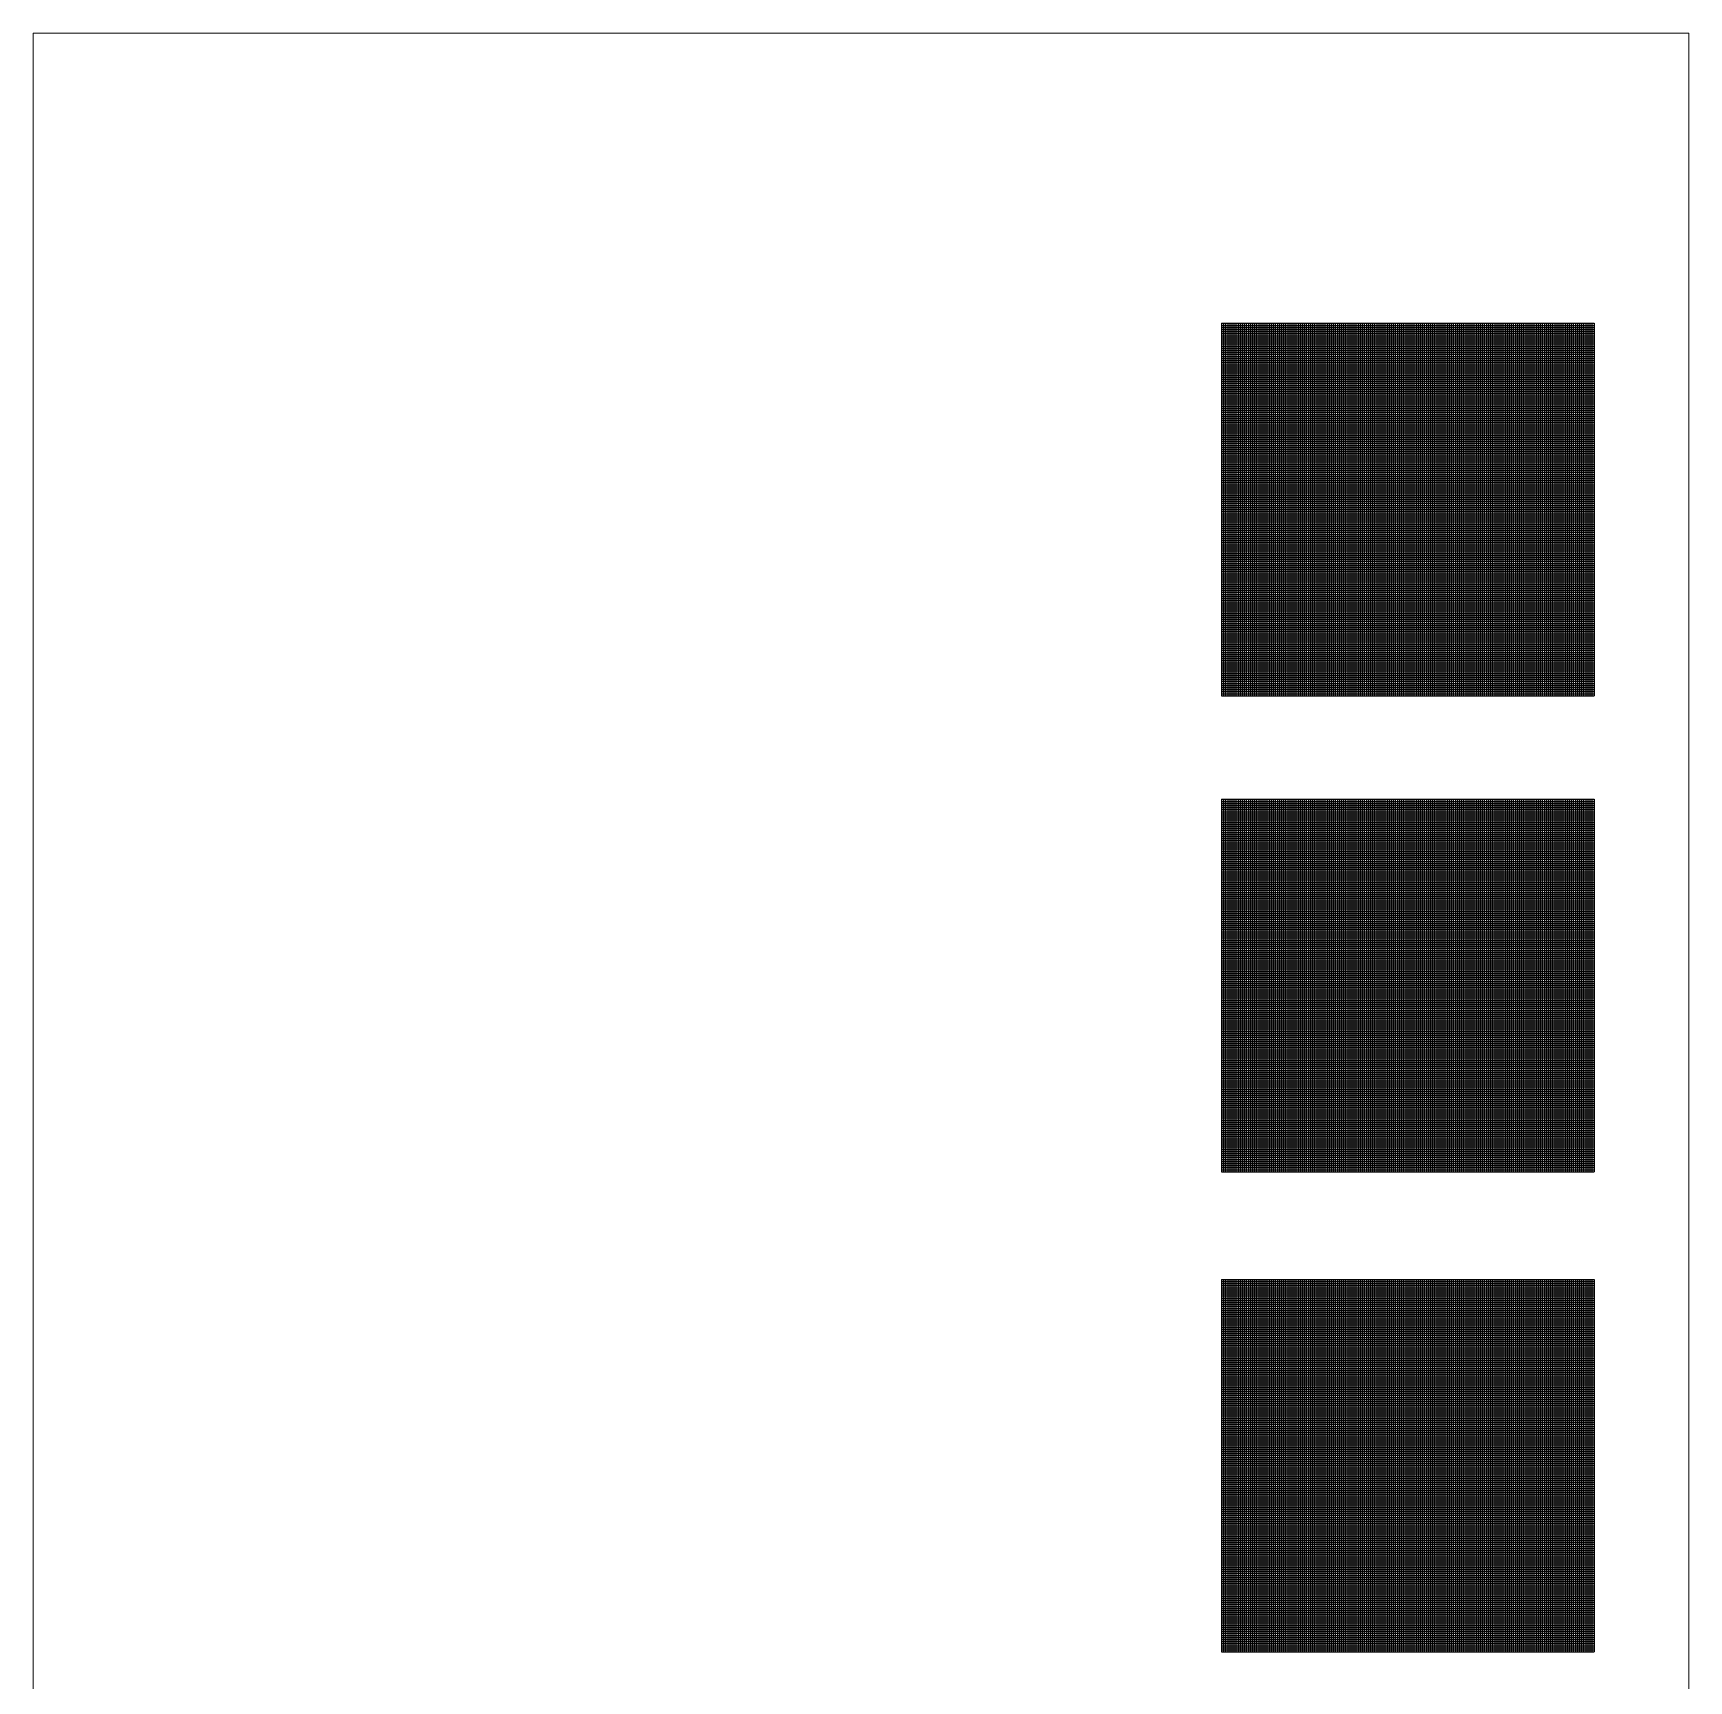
# Model space of a CAD drawing. Header units: millimetres. Extents: x 43.3 to 83.3, y 94.2 to 164.2.
# Drawn here: x 43.29 to 83.29, y 124.4 to 164.21 of the extents above; entities that cross this region are included whole.
import ezdxf

# ---------------------------------------------------------------- set-up
doc = ezdxf.new("R2010")
doc.units = ezdxf.units.MM
doc.layers.add('Rasters', color=6, linetype='Continuous')

msp = doc.modelspace()

# ---------------------------------------------------------------- linework, layer by layer
at = {"layer": 'Rasters', "linetype": 'Continuous', "lineweight": 0}
for p, q in [((43.292, 94.211), (43.292, 164.211)), ((43.292, 164.211), (83.292, 164.211)), ((83.292, 164.211), (83.292, 94.211))]:
    msp.add_line(p, q, dxfattribs=at)
at = {"layer": 'Rasters'}
for p, q in [((72, 157.2), (72, 148.2)), ((72, 157.2), (81, 157.2)), ((72, 157.15), (81, 157.15)), ((72, 157.1), (81, 157.1)), ((72, 157.05), (81, 157.05)), ((72, 157), (81, 157)), ((72, 156.95), (81, 156.95)), ((72, 156.9), (81, 156.9)), ((72, 156.85), (81, 156.85)), ((72.05, 157.2), (72.05, 148.2)), ((72.1, 157.2), (72.1, 148.2)), ((72.15, 157.2), (72.15, 148.2)), ((72.2, 157.2), (72.2, 148.2)), ((72.25, 157.2), (72.25, 148.2)), ((72.3, 157.2), (72.3, 148.2)), ((72.35, 157.2), (72.35, 148.2)), ((72.4, 157.2), (72.4, 148.2)), ((72.45, 157.2), (72.45, 148.2)), ((72.5, 157.2), (72.5, 148.2)), ((72.55, 157.2), (72.55, 148.2)), ((72.6, 157.2), (72.6, 148.2)), ((72.65, 157.2), (72.65, 148.2)), ((72.7, 157.2), (72.7, 148.2)), ((72.75, 157.2), (72.75, 148.2)), ((72.8, 157.2), (72.8, 148.2)), ((72.85, 157.2), (72.85, 148.2)), ((72.9, 157.2), (72.9, 148.2)), ((72.95, 157.2), (72.95, 148.2)), ((73, 157.2), (73, 148.2)), ((73.05, 157.2), (73.05, 148.2)), ((73.1, 157.2), (73.1, 148.2)), ((73.15, 157.2), (73.15, 148.2)), ((73.2, 157.2), (73.2, 148.2)), ((73.25, 157.2), (73.25, 148.2)), ((73.3, 157.2), (73.3, 148.2)), ((73.35, 157.2), (73.35, 148.2)), ((73.4, 157.2), (73.4, 148.2)), ((73.45, 157.2), (73.45, 148.2)), ((73.5, 157.2), (73.5, 148.2)), ((73.55, 157.2), (73.55, 148.2)), ((73.6, 157.2), (73.6, 148.2)), ((73.65, 157.2), (73.65, 148.2)), ((73.7, 157.2), (73.7, 148.2)), ((73.75, 157.2), (73.75, 148.2)), ((73.8, 157.2), (73.8, 148.2)), ((73.85, 157.2), (73.85, 148.2)), ((73.9, 157.2), (73.9, 148.2)), ((73.95, 157.2), (73.95, 148.2)), ((74, 157.2), (74, 148.2)), ((74.05, 157.2), (74.05, 148.2)), ((74.1, 157.2), (74.1, 148.2)), ((74.15, 157.2), (74.15, 148.2)), ((74.2, 157.2), (74.2, 148.2)), ((74.25, 157.2), (74.25, 148.2)), ((74.3, 157.2), (74.3, 148.2)), ((74.35, 157.2), (74.35, 148.2)), ((74.4, 157.2), (74.4, 148.2)), ((74.45, 157.2), (74.45, 148.2)), ((74.5, 157.2), (74.5, 148.2)), ((74.55, 157.2), (74.55, 148.2)), ((74.6, 157.2), (74.6, 148.2)), ((74.65, 157.2), (74.65, 148.2)), ((74.7, 157.2), (74.7, 148.2)), ((74.75, 157.2), (74.75, 148.2)), ((74.8, 157.2), (74.8, 148.2)), ((74.85, 157.2), (74.85, 148.2)), ((74.9, 157.2), (74.9, 148.2)), ((74.95, 157.2), (74.95, 148.2)), ((75, 157.2), (75, 148.2)), ((75.05, 157.2), (75.05, 148.2)), ((75.1, 157.2), (75.1, 148.2)), ((75.15, 157.2), (75.15, 148.2)), ((75.2, 157.2), (75.2, 148.2)), ((75.25, 157.2), (75.25, 148.2)), ((75.3, 157.2), (75.3, 148.2)), ((75.35, 157.2), (75.35, 148.2)), ((75.4, 157.2), (75.4, 148.2)), ((75.45, 157.2), (75.45, 148.2)), ((75.5, 157.2), (75.5, 148.2)), ((75.55, 157.2), (75.55, 148.2)), ((75.6, 157.2), (75.6, 148.2)), ((75.65, 157.2), (75.65, 148.2)), ((75.7, 157.2), (75.7, 148.2)), ((75.75, 157.2), (75.75, 148.2)), ((75.8, 157.2), (75.8, 148.2)), ((75.85, 157.2), (75.85, 148.2)), ((75.9, 157.2), (75.9, 148.2)), ((75.95, 157.2), (75.95, 148.2)), ((76, 157.2), (76, 148.2)), ((76.05, 157.2), (76.05, 148.2)), ((76.1, 157.2), (76.1, 148.2)), ((76.15, 157.2), (76.15, 148.2)), ((76.2, 157.2), (76.2, 148.2)), ((76.25, 157.2), (76.25, 148.2)), ((76.3, 157.2), (76.3, 148.2)), ((76.35, 157.2), (76.35, 148.2)), ((76.4, 157.2), (76.4, 148.2)), ((76.45, 157.2), (76.45, 148.2)), ((76.5, 157.2), (76.5, 148.2)), ((76.55, 157.2), (76.55, 148.2)), ((76.6, 157.2), (76.6, 148.2)), ((76.65, 157.2), (76.65, 148.2)), ((76.7, 157.2), (76.7, 148.2)), ((76.75, 157.2), (76.75, 148.2)), ((76.8, 157.2), (76.8, 148.2)), ((76.85, 157.2), (76.85, 148.2)), ((76.9, 157.2), (76.9, 148.2)), ((76.95, 157.2), (76.95, 148.2)), ((77, 157.2), (77, 148.2)), ((77.05, 157.2), (77.05, 148.2)), ((77.1, 157.2), (77.1, 148.2)), ((77.15, 157.2), (77.15, 148.2)), ((77.2, 157.2), (77.2, 148.2)), ((77.25, 157.2), (77.25, 148.2)), ((77.3, 157.2), (77.3, 148.2)), ((77.35, 157.2), (77.35, 148.2)), ((77.4, 157.2), (77.4, 148.2)), ((77.45, 157.2), (77.45, 148.2)), ((77.5, 157.2), (77.5, 148.2)), ((77.55, 157.2), (77.55, 148.2)), ((77.6, 157.2), (77.6, 148.2)), ((77.65, 157.2), (77.65, 148.2)), ((77.7, 157.2), (77.7, 148.2)), ((77.75, 157.2), (77.75, 148.2)), ((77.8, 157.2), (77.8, 148.2)), ((77.85, 157.2), (77.85, 148.2)), ((77.9, 157.2), (77.9, 148.2)), ((77.95, 157.2), (77.95, 148.2)), ((78, 157.2), (78, 148.2)), ((78.05, 157.2), (78.05, 148.2)), ((78.1, 157.2), (78.1, 148.2)), ((78.15, 157.2), (78.15, 148.2)), ((78.2, 157.2), (78.2, 148.2)), ((78.25, 157.2), (78.25, 148.2)), ((78.3, 157.2), (78.3, 148.2)), ((78.35, 157.2), (78.35, 148.2)), ((78.4, 157.2), (78.4, 148.2)), ((78.45, 157.2), (78.45, 148.2)), ((78.5, 157.2), (78.5, 148.2)), ((78.55, 157.2), (78.55, 148.2)), ((78.6, 157.2), (78.6, 148.2)), ((78.65, 157.2), (78.65, 148.2)), ((78.7, 157.2), (78.7, 148.2)), ((78.75, 157.2), (78.75, 148.2)), ((78.8, 157.2), (78.8, 148.2)), ((78.85, 157.2), (78.85, 148.2)), ((78.9, 157.2), (78.9, 148.2)), ((78.95, 157.2), (78.95, 148.2)), ((79, 157.2), (79, 148.2)), ((79.05, 157.2), (79.05, 148.2)), ((79.1, 157.2), (79.1, 148.2)), ((79.15, 157.2), (79.15, 148.2)), ((79.2, 157.2), (79.2, 148.2)), ((79.25, 157.2), (79.25, 148.2)), ((79.3, 157.2), (79.3, 148.2)), ((79.35, 157.2), (79.35, 148.2)), ((79.4, 157.2), (79.4, 148.2)), ((79.45, 157.2), (79.45, 148.2)), ((79.5, 157.2), (79.5, 148.2)), ((79.55, 157.2), (79.55, 148.2)), ((79.6, 157.2), (79.6, 148.2)), ((79.65, 157.2), (79.65, 148.2)), ((79.7, 157.2), (79.7, 148.2)), ((79.75, 157.2), (79.75, 148.2)), ((79.8, 157.2), (79.8, 148.2)), ((79.85, 157.2), (79.85, 148.2)), ((79.9, 157.2), (79.9, 148.2)), ((79.95, 157.2), (79.95, 148.2)), ((80, 157.2), (80, 148.2)), ((80.05, 157.2), (80.05, 148.2)), ((80.1, 157.2), (80.1, 148.2)), ((80.15, 157.2), (80.15, 148.2)), ((80.2, 157.2), (80.2, 148.2)), ((80.25, 157.2), (80.25, 148.2)), ((80.3, 157.2), (80.3, 148.2)), ((80.35, 157.2), (80.35, 148.2)), ((80.4, 157.2), (80.4, 148.2)), ((80.45, 157.2), (80.45, 148.2)), ((80.5, 157.2), (80.5, 148.2)), ((80.55, 157.2), (80.55, 148.2)), ((80.6, 157.2), (80.6, 148.2)), ((80.65, 157.2), (80.65, 148.2)), ((80.7, 157.2), (80.7, 148.2)), ((80.75, 157.2), (80.75, 148.2)), ((80.8, 157.2), (80.8, 148.2)), ((80.85, 157.2), (80.85, 148.2)), ((80.9, 157.2), (80.9, 148.2)), ((80.95, 157.2), (80.95, 148.2)), ((81, 157.2), (81, 148.2)), ((72, 156.8), (81, 156.8)), ((72, 156.75), (81, 156.75)), ((72, 156.7), (81, 156.7)), ((72, 156.65), (81, 156.65)), ((72, 156.6), (81, 156.6)), ((72, 156.55), (81, 156.55)), ((72, 156.5), (81, 156.5)), ((72, 156.45), (81, 156.45)), ((72, 156.4), (81, 156.4)), ((72, 156.35), (81, 156.35)), ((72, 156.3), (81, 156.3)), ((72, 156.25), (81, 156.25)), ((72, 156.2), (81, 156.2)), ((72, 156.15), (81, 156.15)), ((72, 156.1), (81, 156.1)), ((72, 156.05), (81, 156.05)), ((72, 156), (81, 156)), ((72, 155.95), (81, 155.95)), ((72, 155.9), (81, 155.9)), ((72, 155.85), (81, 155.85)), ((72, 155.8), (81, 155.8)), ((72, 155.75), (81, 155.75)), ((72, 155.7), (81, 155.7)), ((72, 155.65), (81, 155.65)), ((72, 155.6), (81, 155.6)), ((72, 155.55), (81, 155.55)), ((72, 155.5), (81, 155.5)), ((72, 155.45), (81, 155.45)), ((72, 155.4), (81, 155.4)), ((72, 155.35), (81, 155.35)), ((72, 155.3), (81, 155.3)), ((72, 155.25), (81, 155.25)), ((72, 155.2), (81, 155.2)), ((72, 155.15), (81, 155.15)), ((72, 155.1), (81, 155.1)), ((72, 155.05), (81, 155.05)), ((72, 155), (81, 155)), ((72, 154.95), (81, 154.95)), ((72, 154.9), (81, 154.9)), ((72, 154.85), (81, 154.85)), ((72, 154.8), (81, 154.8)), ((72, 154.75), (81, 154.75)), ((72, 154.7), (81, 154.7)), ((72, 154.65), (81, 154.65)), ((72, 154.6), (81, 154.6)), ((72, 154.55), (81, 154.55)), ((72, 154.5), (81, 154.5)), ((72, 154.45), (81, 154.45)), ((72, 154.4), (81, 154.4)), ((72, 154.35), (81, 154.35)), ((72, 154.3), (81, 154.3)), ((72, 154.25), (81, 154.25)), ((72, 154.2), (81, 154.2)), ((72, 154.15), (81, 154.15)), ((72, 154.1), (81, 154.1)), ((72, 154.05), (81, 154.05)), ((72, 154), (81, 154)), ((72, 153.95), (81, 153.95)), ((72, 153.9), (81, 153.9)), ((72, 153.85), (81, 153.85)), ((72, 153.8), (81, 153.8)), ((72, 153.75), (81, 153.75)), ((72, 153.7), (81, 153.7)), ((72, 153.65), (81, 153.65)), ((72, 153.6), (81, 153.6)), ((72, 153.55), (81, 153.55)), ((72, 153.5), (81, 153.5)), ((72, 153.45), (81, 153.45)), ((72, 153.4), (81, 153.4)), ((72, 153.35), (81, 153.35)), ((72, 153.3), (81, 153.3)), ((72, 153.25), (81, 153.25)), ((72, 153.2), (81, 153.2)), ((72, 153.15), (81, 153.15)), ((72, 153.1), (81, 153.1)), ((72, 153.05), (81, 153.05)), ((72, 153), (81, 153)), ((72, 152.95), (81, 152.95)), ((72, 152.9), (81, 152.9)), ((72, 152.85), (81, 152.85)), ((72, 152.8), (81, 152.8)), ((72, 152.75), (81, 152.75)), ((72, 152.7), (81, 152.7)), ((72, 152.65), (81, 152.65)), ((72, 152.6), (81, 152.6)), ((72, 152.55), (81, 152.55)), ((72, 152.5), (81, 152.5)), ((72, 152.45), (81, 152.45)), ((72, 152.4), (81, 152.4)), ((72, 152.35), (81, 152.35)), ((72, 152.3), (81, 152.3)), ((72, 152.25), (81, 152.25)), ((72, 152.2), (81, 152.2)), ((72, 152.15), (81, 152.15)), ((72, 152.1), (81, 152.1)), ((72, 152.05), (81, 152.05)), ((72, 152), (81, 152)), ((72, 151.95), (81, 151.95)), ((72, 151.9), (81, 151.9)), ((72, 151.85), (81, 151.85)), ((72, 151.8), (81, 151.8)), ((72, 151.75), (81, 151.75)), ((72, 151.7), (81, 151.7)), ((72, 151.65), (81, 151.65)), ((72, 151.6), (81, 151.6)), ((72, 151.55), (81, 151.55)), ((72, 151.5), (81, 151.5)), ((72, 151.45), (81, 151.45)), ((72, 151.4), (81, 151.4)), ((72, 151.35), (81, 151.35)), ((72, 151.3), (81, 151.3)), ((72, 151.25), (81, 151.25)), ((72, 151.2), (81, 151.2)), ((72, 151.15), (81, 151.15)), ((72, 151.1), (81, 151.1)), ((72, 151.05), (81, 151.05)), ((72, 151), (81, 151)), ((72, 150.95), (81, 150.95)), ((72, 150.9), (81, 150.9)), ((72, 150.85), (81, 150.85)), ((72, 150.8), (81, 150.8)), ((72, 150.75), (81, 150.75)), ((72, 150.7), (81, 150.7)), ((72, 150.65), (81, 150.65)), ((72, 150.6), (81, 150.6)), ((72, 150.55), (81, 150.55)), ((72, 150.5), (81, 150.5)), ((72, 150.45), (81, 150.45)), ((72, 150.4), (81, 150.4)), ((72, 150.35), (81, 150.35)), ((72, 150.3), (81, 150.3)), ((72, 150.25), (81, 150.25)), ((72, 150.2), (81, 150.2)), ((72, 150.15), (81, 150.15)), ((72, 150.1), (81, 150.1)), ((72, 150.05), (81, 150.05)), ((72, 150), (81, 150)), ((72, 149.95), (81, 149.95)), ((72, 149.9), (81, 149.9)), ((72, 149.85), (81, 149.85)), ((72, 149.8), (81, 149.8)), ((72, 149.75), (81, 149.75)), ((72, 149.7), (81, 149.7)), ((72, 149.65), (81, 149.65)), ((72, 149.6), (81, 149.6)), ((72, 149.55), (81, 149.55)), ((72, 149.5), (81, 149.5)), ((72, 149.45), (81, 149.45)), ((72, 149.4), (81, 149.4)), ((72, 149.35), (81, 149.35)), ((72, 149.3), (81, 149.3)), ((72, 149.25), (81, 149.25)), ((72, 149.2), (81, 149.2)), ((72, 149.15), (81, 149.15)), ((72, 149.1), (81, 149.1)), ((72, 149.05), (81, 149.05)), ((72, 149), (81, 149)), ((72, 148.95), (81, 148.95)), ((72, 148.9), (81, 148.9)), ((72, 148.85), (81, 148.85)), ((72, 148.8), (81, 148.8)), ((72, 148.75), (81, 148.75)), ((72, 148.7), (81, 148.7)), ((72, 148.65), (81, 148.65)), ((72, 148.6), (81, 148.6)), ((72, 148.55), (81, 148.55)), ((72, 148.5), (81, 148.5)), ((72, 148.45), (81, 148.45)), ((72, 148.4), (81, 148.4)), ((72, 148.35), (81, 148.35)), ((72, 148.3), (81, 148.3)), ((72, 148.25), (81, 148.25)), ((72, 148.2), (81, 148.2)), ((72, 145.7), (72, 136.7)), ((72, 145.7), (81, 145.7)), ((72, 145.65), (81, 145.65)), ((72.05, 145.7), (72.05, 136.7)), ((72.1, 145.7), (72.1, 136.7)), ((72.15, 145.7), (72.15, 136.7)), ((72.2, 145.7), (72.2, 136.7)), ((72.25, 145.7), (72.25, 136.7)), ((72.3, 145.7), (72.3, 136.7)), ((72.35, 145.7), (72.35, 136.7)), ((72.4, 145.7), (72.4, 136.7)), ((72.45, 145.7), (72.45, 136.7)), ((72.5, 145.7), (72.5, 136.7)), ((72.55, 145.7), (72.55, 136.7)), ((72.6, 145.7), (72.6, 136.7)), ((72.65, 145.7), (72.65, 136.7)), ((72.7, 145.7), (72.7, 136.7)), ((72.75, 145.7), (72.75, 136.7)), ((72.8, 145.7), (72.8, 136.7)), ((72.85, 145.7), (72.85, 136.7)), ((72.9, 145.7), (72.9, 136.7)), ((72.95, 145.7), (72.95, 136.7)), ((73, 145.7), (73, 136.7)), ((73.05, 145.7), (73.05, 136.7)), ((73.1, 145.7), (73.1, 136.7)), ((73.15, 145.7), (73.15, 136.7)), ((73.2, 145.7), (73.2, 136.7)), ((73.25, 145.7), (73.25, 136.7)), ((73.3, 145.7), (73.3, 136.7)), ((73.35, 145.7), (73.35, 136.7)), ((73.4, 145.7), (73.4, 136.7)), ((73.45, 145.7), (73.45, 136.7)), ((73.5, 145.7), (73.5, 136.7)), ((73.55, 145.7), (73.55, 136.7)), ((73.6, 145.7), (73.6, 136.7)), ((73.65, 145.7), (73.65, 136.7)), ((73.7, 145.7), (73.7, 136.7)), ((73.75, 145.7), (73.75, 136.7)), ((73.8, 145.7), (73.8, 136.7)), ((73.85, 145.7), (73.85, 136.7)), ((73.9, 145.7), (73.9, 136.7)), ((73.95, 145.7), (73.95, 136.7)), ((74, 145.7), (74, 136.7)), ((74.05, 145.7), (74.05, 136.7)), ((74.1, 145.7), (74.1, 136.7)), ((74.15, 145.7), (74.15, 136.7)), ((74.2, 145.7), (74.2, 136.7)), ((74.25, 145.7), (74.25, 136.7)), ((74.3, 145.7), (74.3, 136.7)), ((74.35, 145.7), (74.35, 136.7)), ((74.4, 145.7), (74.4, 136.7)), ((74.45, 145.7), (74.45, 136.7)), ((74.5, 145.7), (74.5, 136.7)), ((74.55, 145.7), (74.55, 136.7)), ((74.6, 145.7), (74.6, 136.7)), ((74.65, 145.7), (74.65, 136.7)), ((74.7, 145.7), (74.7, 136.7)), ((74.75, 145.7), (74.75, 136.7)), ((74.8, 145.7), (74.8, 136.7)), ((74.85, 145.7), (74.85, 136.7)), ((74.9, 145.7), (74.9, 136.7)), ((74.95, 145.7), (74.95, 136.7)), ((75, 145.7), (75, 136.7)), ((75.05, 145.7), (75.05, 136.7)), ((75.1, 145.7), (75.1, 136.7)), ((75.15, 145.7), (75.15, 136.7)), ((75.2, 145.7), (75.2, 136.7)), ((75.25, 145.7), (75.25, 136.7)), ((75.3, 145.7), (75.3, 136.7)), ((75.35, 145.7), (75.35, 136.7)), ((75.4, 145.7), (75.4, 136.7)), ((75.45, 145.7), (75.45, 136.7)), ((75.5, 145.7), (75.5, 136.7)), ((75.55, 145.7), (75.55, 136.7)), ((75.6, 145.7), (75.6, 136.7)), ((75.65, 145.7), (75.65, 136.7)), ((75.7, 145.7), (75.7, 136.7)), ((75.75, 145.7), (75.75, 136.7)), ((75.8, 145.7), (75.8, 136.7)), ((75.85, 145.7), (75.85, 136.7)), ((75.9, 145.7), (75.9, 136.7)), ((75.95, 145.7), (75.95, 136.7)), ((76, 145.7), (76, 136.7)), ((76.05, 145.7), (76.05, 136.7)), ((76.1, 145.7), (76.1, 136.7)), ((76.15, 145.7), (76.15, 136.7)), ((76.2, 145.7), (76.2, 136.7)), ((76.25, 145.7), (76.25, 136.7)), ((76.3, 145.7), (76.3, 136.7)), ((76.35, 145.7), (76.35, 136.7)), ((76.4, 145.7), (76.4, 136.7)), ((76.45, 145.7), (76.45, 136.7)), ((76.5, 145.7), (76.5, 136.7)), ((76.55, 145.7), (76.55, 136.7)), ((76.6, 145.7), (76.6, 136.7)), ((76.65, 145.7), (76.65, 136.7)), ((76.7, 145.7), (76.7, 136.7)), ((76.75, 145.7), (76.75, 136.7)), ((76.8, 145.7), (76.8, 136.7)), ((76.85, 145.7), (76.85, 136.7)), ((76.9, 145.7), (76.9, 136.7)), ((76.95, 145.7), (76.95, 136.7)), ((77, 145.7), (77, 136.7)), ((77.05, 145.7), (77.05, 136.7)), ((77.1, 145.7), (77.1, 136.7)), ((77.15, 145.7), (77.15, 136.7)), ((77.2, 145.7), (77.2, 136.7)), ((77.25, 145.7), (77.25, 136.7)), ((77.3, 145.7), (77.3, 136.7)), ((77.35, 145.7), (77.35, 136.7)), ((77.4, 145.7), (77.4, 136.7)), ((77.45, 145.7), (77.45, 136.7)), ((77.5, 145.7), (77.5, 136.7)), ((77.55, 145.7), (77.55, 136.7)), ((77.6, 145.7), (77.6, 136.7)), ((77.65, 145.7), (77.65, 136.7)), ((77.7, 145.7), (77.7, 136.7)), ((77.75, 145.7), (77.75, 136.7)), ((77.8, 145.7), (77.8, 136.7)), ((77.85, 145.7), (77.85, 136.7)), ((77.9, 145.7), (77.9, 136.7)), ((77.95, 145.7), (77.95, 136.7)), ((78, 145.7), (78, 136.7)), ((78.05, 145.7), (78.05, 136.7)), ((78.1, 145.7), (78.1, 136.7)), ((78.15, 145.7), (78.15, 136.7)), ((78.2, 145.7), (78.2, 136.7)), ((78.25, 145.7), (78.25, 136.7)), ((78.3, 145.7), (78.3, 136.7)), ((78.35, 145.7), (78.35, 136.7)), ((78.4, 145.7), (78.4, 136.7)), ((78.45, 145.7), (78.45, 136.7)), ((78.5, 145.7), (78.5, 136.7)), ((78.55, 145.7), (78.55, 136.7)), ((78.6, 145.7), (78.6, 136.7)), ((78.65, 145.7), (78.65, 136.7)), ((78.7, 145.7), (78.7, 136.7)), ((78.75, 145.7), (78.75, 136.7)), ((78.8, 145.7), (78.8, 136.7)), ((78.85, 145.7), (78.85, 136.7)), ((78.9, 145.7), (78.9, 136.7)), ((78.95, 145.7), (78.95, 136.7)), ((79, 145.7), (79, 136.7)), ((79.05, 145.7), (79.05, 136.7)), ((79.1, 145.7), (79.1, 136.7)), ((79.15, 145.7), (79.15, 136.7)), ((79.2, 145.7), (79.2, 136.7)), ((79.25, 145.7), (79.25, 136.7)), ((79.3, 145.7), (79.3, 136.7)), ((79.35, 145.7), (79.35, 136.7)), ((79.4, 145.7), (79.4, 136.7)), ((79.45, 145.7), (79.45, 136.7)), ((79.5, 145.7), (79.5, 136.7)), ((79.55, 145.7), (79.55, 136.7)), ((79.6, 145.7), (79.6, 136.7)), ((79.65, 145.7), (79.65, 136.7)), ((79.7, 145.7), (79.7, 136.7)), ((79.75, 145.7), (79.75, 136.7)), ((79.8, 145.7), (79.8, 136.7)), ((79.85, 145.7), (79.85, 136.7)), ((79.9, 145.7), (79.9, 136.7)), ((79.95, 145.7), (79.95, 136.7)), ((80, 145.7), (80, 136.7)), ((80.05, 145.7), (80.05, 136.7)), ((80.1, 145.7), (80.1, 136.7)), ((80.15, 145.7), (80.15, 136.7)), ((80.2, 145.7), (80.2, 136.7)), ((80.25, 145.7), (80.25, 136.7)), ((80.3, 145.7), (80.3, 136.7)), ((80.35, 145.7), (80.35, 136.7)), ((80.4, 145.7), (80.4, 136.7)), ((80.45, 145.7), (80.45, 136.7)), ((80.5, 145.7), (80.5, 136.7)), ((80.55, 145.7), (80.55, 136.7)), ((80.6, 145.7), (80.6, 136.7)), ((80.65, 145.7), (80.65, 136.7)), ((80.7, 145.7), (80.7, 136.7)), ((80.75, 145.7), (80.75, 136.7)), ((80.8, 145.7), (80.8, 136.7)), ((80.85, 145.7), (80.85, 136.7)), ((80.9, 145.7), (80.9, 136.7)), ((80.95, 145.7), (80.95, 136.7)), ((81, 145.7), (81, 136.7)), ((72, 145.6), (81, 145.6)), ((72, 145.55), (81, 145.55)), ((72, 145.5), (81, 145.5)), ((72, 145.45), (81, 145.45)), ((72, 145.4), (81, 145.4)), ((72, 145.35), (81, 145.35)), ((72, 145.3), (81, 145.3)), ((72, 145.25), (81, 145.25)), ((72, 145.2), (81, 145.2)), ((72, 145.15), (81, 145.15)), ((72, 145.1), (81, 145.1)), ((72, 145.05), (81, 145.05)), ((72, 145), (81, 145)), ((72, 144.95), (81, 144.95)), ((72, 144.9), (81, 144.9)), ((72, 144.85), (81, 144.85)), ((72, 144.8), (81, 144.8)), ((72, 144.75), (81, 144.75)), ((72, 144.7), (81, 144.7)), ((72, 144.65), (81, 144.65)), ((72, 144.6), (81, 144.6)), ((72, 144.55), (81, 144.55)), ((72, 144.5), (81, 144.5)), ((72, 144.45), (81, 144.45)), ((72, 144.4), (81, 144.4)), ((72, 144.35), (81, 144.35)), ((72, 144.3), (81, 144.3)), ((72, 144.25), (81, 144.25)), ((72, 144.2), (81, 144.2)), ((72, 144.15), (81, 144.15)), ((72, 144.1), (81, 144.1)), ((72, 144.05), (81, 144.05)), ((72, 144), (81, 144)), ((72, 143.95), (81, 143.95)), ((72, 143.9), (81, 143.9)), ((72, 143.85), (81, 143.85)), ((72, 143.8), (81, 143.8)), ((72, 143.75), (81, 143.75)), ((72, 143.7), (81, 143.7)), ((72, 143.65), (81, 143.65)), ((72, 143.6), (81, 143.6)), ((72, 143.55), (81, 143.55)), ((72, 143.5), (81, 143.5)), ((72, 143.45), (81, 143.45)), ((72, 143.4), (81, 143.4)), ((72, 143.35), (81, 143.35)), ((72, 143.3), (81, 143.3)), ((72, 143.25), (81, 143.25)), ((72, 143.2), (81, 143.2)), ((72, 143.15), (81, 143.15)), ((72, 143.1), (81, 143.1)), ((72, 143.05), (81, 143.05)), ((72, 143), (81, 143)), ((72, 142.95), (81, 142.95)), ((72, 142.9), (81, 142.9)), ((72, 142.85), (81, 142.85)), ((72, 142.8), (81, 142.8)), ((72, 142.75), (81, 142.75)), ((72, 142.7), (81, 142.7)), ((72, 142.65), (81, 142.65)), ((72, 142.6), (81, 142.6)), ((72, 142.55), (81, 142.55)), ((72, 142.5), (81, 142.5)), ((72, 142.45), (81, 142.45)), ((72, 142.4), (81, 142.4)), ((72, 142.35), (81, 142.35)), ((72, 142.3), (81, 142.3)), ((72, 142.25), (81, 142.25)), ((72, 142.2), (81, 142.2)), ((72, 142.15), (81, 142.15)), ((72, 142.1), (81, 142.1)), ((72, 142.05), (81, 142.05)), ((72, 142), (81, 142)), ((72, 141.95), (81, 141.95)), ((72, 141.9), (81, 141.9)), ((72, 141.85), (81, 141.85)), ((72, 141.8), (81, 141.8)), ((72, 141.75), (81, 141.75)), ((72, 141.7), (81, 141.7)), ((72, 141.65), (81, 141.65)), ((72, 141.6), (81, 141.6)), ((72, 141.55), (81, 141.55)), ((72, 141.5), (81, 141.5)), ((72, 141.45), (81, 141.45)), ((72, 141.4), (81, 141.4)), ((72, 141.35), (81, 141.35)), ((72, 141.3), (81, 141.3)), ((72, 141.25), (81, 141.25)), ((72, 141.2), (81, 141.2)), ((72, 141.15), (81, 141.15)), ((72, 141.1), (81, 141.1)), ((72, 141.05), (81, 141.05)), ((72, 141), (81, 141)), ((72, 140.95), (81, 140.95)), ((72, 140.9), (81, 140.9)), ((72, 140.85), (81, 140.85)), ((72, 140.8), (81, 140.8)), ((72, 140.75), (81, 140.75)), ((72, 140.7), (81, 140.7)), ((72, 140.65), (81, 140.65)), ((72, 140.6), (81, 140.6)), ((72, 140.55), (81, 140.55)), ((72, 140.5), (81, 140.5)), ((72, 140.45), (81, 140.45)), ((72, 140.4), (81, 140.4)), ((72, 140.35), (81, 140.35)), ((72, 140.3), (81, 140.3)), ((72, 140.25), (81, 140.25)), ((72, 140.2), (81, 140.2)), ((72, 140.15), (81, 140.15)), ((72, 140.1), (81, 140.1)), ((72, 140.05), (81, 140.05)), ((72, 140), (81, 140)), ((72, 139.95), (81, 139.95)), ((72, 139.9), (81, 139.9)), ((72, 139.85), (81, 139.85)), ((72, 139.8), (81, 139.8)), ((72, 139.75), (81, 139.75)), ((72, 139.7), (81, 139.7)), ((72, 139.65), (81, 139.65)), ((72, 139.6), (81, 139.6)), ((72, 139.55), (81, 139.55)), ((72, 139.5), (81, 139.5)), ((72, 139.45), (81, 139.45)), ((72, 139.4), (81, 139.4)), ((72, 139.35), (81, 139.35)), ((72, 139.3), (81, 139.3)), ((72, 139.25), (81, 139.25)), ((72, 139.2), (81, 139.2)), ((72, 139.15), (81, 139.15)), ((72, 139.1), (81, 139.1)), ((72, 139.05), (81, 139.05)), ((72, 139), (81, 139)), ((72, 138.95), (81, 138.95)), ((72, 138.9), (81, 138.9)), ((72, 138.85), (81, 138.85)), ((72, 138.8), (81, 138.8)), ((72, 138.75), (81, 138.75)), ((72, 138.7), (81, 138.7)), ((72, 138.65), (81, 138.65)), ((72, 138.6), (81, 138.6)), ((72, 138.55), (81, 138.55)), ((72, 138.5), (81, 138.5)), ((72, 138.45), (81, 138.45)), ((72, 138.4), (81, 138.4)), ((72, 138.35), (81, 138.35)), ((72, 138.3), (81, 138.3)), ((72, 138.25), (81, 138.25)), ((72, 138.2), (81, 138.2)), ((72, 138.15), (81, 138.15)), ((72, 138.1), (81, 138.1)), ((72, 138.05), (81, 138.05)), ((72, 138), (81, 138)), ((72, 137.95), (81, 137.95)), ((72, 137.9), (81, 137.9)), ((72, 137.85), (81, 137.85)), ((72, 137.8), (81, 137.8)), ((72, 137.75), (81, 137.75)), ((72, 137.7), (81, 137.7)), ((72, 137.65), (81, 137.65)), ((72, 137.6), (81, 137.6)), ((72, 137.55), (81, 137.55)), ((72, 137.5), (81, 137.5)), ((72, 137.45), (81, 137.45)), ((72, 137.4), (81, 137.4)), ((72, 137.35), (81, 137.35)), ((72, 137.3), (81, 137.3)), ((72, 137.25), (81, 137.25)), ((72, 137.2), (81, 137.2)), ((72, 137.15), (81, 137.15)), ((72, 137.1), (81, 137.1)), ((72, 137.05), (81, 137.05)), ((72, 137), (81, 137)), ((72, 136.95), (81, 136.95)), ((72, 136.9), (81, 136.9)), ((72, 136.85), (81, 136.85)), ((72, 136.8), (81, 136.8)), ((72, 136.75), (81, 136.75)), ((72, 136.7), (81, 136.7)), ((72, 134.1), (72, 125.1)), ((72, 134.1), (81, 134.1)), ((72, 134.05), (81, 134.05)), ((72, 134), (81, 134)), ((72.05, 134.1), (72.05, 125.1)), ((72.1, 134.1), (72.1, 125.1)), ((72.15, 134.1), (72.15, 125.1)), ((72.2, 134.1), (72.2, 125.1)), ((72.25, 134.1), (72.25, 125.1)), ((72.3, 134.1), (72.3, 125.1)), ((72.35, 134.1), (72.35, 125.1)), ((72.4, 134.1), (72.4, 125.1)), ((72.45, 134.1), (72.45, 125.1)), ((72.5, 134.1), (72.5, 125.1)), ((72.55, 134.1), (72.55, 125.1)), ((72.6, 134.1), (72.6, 125.1)), ((72.65, 134.1), (72.65, 125.1)), ((72.7, 134.1), (72.7, 125.1)), ((72.75, 134.1), (72.75, 125.1)), ((72.8, 134.1), (72.8, 125.1)), ((72.85, 134.1), (72.85, 125.1)), ((72.9, 134.1), (72.9, 125.1)), ((72.95, 134.1), (72.95, 125.1)), ((73, 134.1), (73, 125.1)), ((73.05, 134.1), (73.05, 125.1)), ((73.1, 134.1), (73.1, 125.1)), ((73.15, 134.1), (73.15, 125.1)), ((73.2, 134.1), (73.2, 125.1)), ((73.25, 134.1), (73.25, 125.1)), ((73.3, 134.1), (73.3, 125.1)), ((73.35, 134.1), (73.35, 125.1)), ((73.4, 134.1), (73.4, 125.1)), ((73.45, 134.1), (73.45, 125.1)), ((73.5, 134.1), (73.5, 125.1)), ((73.55, 134.1), (73.55, 125.1)), ((73.6, 134.1), (73.6, 125.1)), ((73.65, 134.1), (73.65, 125.1)), ((73.7, 134.1), (73.7, 125.1)), ((73.75, 134.1), (73.75, 125.1)), ((73.8, 134.1), (73.8, 125.1)), ((73.85, 134.1), (73.85, 125.1)), ((73.9, 134.1), (73.9, 125.1)), ((73.95, 134.1), (73.95, 125.1)), ((74, 134.1), (74, 125.1)), ((74.05, 134.1), (74.05, 125.1)), ((74.1, 134.1), (74.1, 125.1)), ((74.15, 134.1), (74.15, 125.1)), ((74.2, 134.1), (74.2, 125.1)), ((74.25, 134.1), (74.25, 125.1)), ((74.3, 134.1), (74.3, 125.1)), ((74.35, 134.1), (74.35, 125.1)), ((74.4, 134.1), (74.4, 125.1)), ((74.45, 134.1), (74.45, 125.1)), ((74.5, 134.1), (74.5, 125.1)), ((74.55, 134.1), (74.55, 125.1)), ((74.6, 134.1), (74.6, 125.1)), ((74.65, 134.1), (74.65, 125.1)), ((74.7, 134.1), (74.7, 125.1)), ((74.75, 134.1), (74.75, 125.1)), ((74.8, 134.1), (74.8, 125.1)), ((74.85, 134.1), (74.85, 125.1)), ((74.9, 134.1), (74.9, 125.1)), ((74.95, 134.1), (74.95, 125.1)), ((75, 134.1), (75, 125.1)), ((75.05, 134.1), (75.05, 125.1)), ((75.1, 134.1), (75.1, 125.1)), ((75.15, 134.1), (75.15, 125.1)), ((75.2, 134.1), (75.2, 125.1)), ((75.25, 134.1), (75.25, 125.1)), ((75.3, 134.1), (75.3, 125.1)), ((75.35, 134.1), (75.35, 125.1)), ((75.4, 134.1), (75.4, 125.1)), ((75.45, 134.1), (75.45, 125.1)), ((75.5, 134.1), (75.5, 125.1)), ((75.55, 134.1), (75.55, 125.1)), ((75.6, 134.1), (75.6, 125.1)), ((75.65, 134.1), (75.65, 125.1)), ((75.7, 134.1), (75.7, 125.1)), ((75.75, 134.1), (75.75, 125.1)), ((75.8, 134.1), (75.8, 125.1)), ((75.85, 134.1), (75.85, 125.1)), ((75.9, 134.1), (75.9, 125.1)), ((75.95, 134.1), (75.95, 125.1)), ((76, 134.1), (76, 125.1)), ((76.05, 134.1), (76.05, 125.1)), ((76.1, 134.1), (76.1, 125.1)), ((76.15, 134.1), (76.15, 125.1)), ((76.2, 134.1), (76.2, 125.1)), ((76.25, 134.1), (76.25, 125.1)), ((76.3, 134.1), (76.3, 125.1)), ((76.35, 134.1), (76.35, 125.1)), ((76.4, 134.1), (76.4, 125.1)), ((76.45, 134.1), (76.45, 125.1)), ((76.5, 134.1), (76.5, 125.1)), ((76.55, 134.1), (76.55, 125.1)), ((76.6, 134.1), (76.6, 125.1)), ((76.65, 134.1), (76.65, 125.1)), ((76.7, 134.1), (76.7, 125.1)), ((76.75, 134.1), (76.75, 125.1)), ((76.8, 134.1), (76.8, 125.1)), ((76.85, 134.1), (76.85, 125.1)), ((76.9, 134.1), (76.9, 125.1)), ((76.95, 134.1), (76.95, 125.1)), ((77, 134.1), (77, 125.1)), ((77.05, 134.1), (77.05, 125.1)), ((77.1, 134.1), (77.1, 125.1)), ((77.15, 134.1), (77.15, 125.1)), ((77.2, 134.1), (77.2, 125.1)), ((77.25, 134.1), (77.25, 125.1)), ((77.3, 134.1), (77.3, 125.1)), ((77.35, 134.1), (77.35, 125.1)), ((77.4, 134.1), (77.4, 125.1)), ((77.45, 134.1), (77.45, 125.1)), ((77.5, 134.1), (77.5, 125.1)), ((77.55, 134.1), (77.55, 125.1)), ((77.6, 134.1), (77.6, 125.1)), ((77.65, 134.1), (77.65, 125.1)), ((77.7, 134.1), (77.7, 125.1)), ((77.75, 134.1), (77.75, 125.1)), ((77.8, 134.1), (77.8, 125.1)), ((77.85, 134.1), (77.85, 125.1)), ((77.9, 134.1), (77.9, 125.1)), ((77.95, 134.1), (77.95, 125.1)), ((78, 134.1), (78, 125.1)), ((78.05, 134.1), (78.05, 125.1)), ((78.1, 134.1), (78.1, 125.1)), ((78.15, 134.1), (78.15, 125.1)), ((78.2, 134.1), (78.2, 125.1)), ((78.25, 134.1), (78.25, 125.1)), ((78.3, 134.1), (78.3, 125.1)), ((78.35, 134.1), (78.35, 125.1)), ((78.4, 134.1), (78.4, 125.1)), ((78.45, 134.1), (78.45, 125.1)), ((78.5, 134.1), (78.5, 125.1)), ((78.55, 134.1), (78.55, 125.1)), ((78.6, 134.1), (78.6, 125.1)), ((78.65, 134.1), (78.65, 125.1)), ((78.7, 134.1), (78.7, 125.1)), ((78.75, 134.1), (78.75, 125.1)), ((78.8, 134.1), (78.8, 125.1)), ((78.85, 134.1), (78.85, 125.1)), ((78.9, 134.1), (78.9, 125.1)), ((78.95, 134.1), (78.95, 125.1)), ((79, 134.1), (79, 125.1)), ((79.05, 134.1), (79.05, 125.1)), ((79.1, 134.1), (79.1, 125.1)), ((79.15, 134.1), (79.15, 125.1)), ((79.2, 134.1), (79.2, 125.1)), ((79.25, 134.1), (79.25, 125.1)), ((79.3, 134.1), (79.3, 125.1)), ((79.35, 134.1), (79.35, 125.1)), ((79.4, 134.1), (79.4, 125.1)), ((79.45, 134.1), (79.45, 125.1)), ((79.5, 134.1), (79.5, 125.1)), ((79.55, 134.1), (79.55, 125.1)), ((79.6, 134.1), (79.6, 125.1)), ((79.65, 134.1), (79.65, 125.1)), ((79.7, 134.1), (79.7, 125.1)), ((79.75, 134.1), (79.75, 125.1)), ((79.8, 134.1), (79.8, 125.1)), ((79.85, 134.1), (79.85, 125.1)), ((79.9, 134.1), (79.9, 125.1)), ((79.95, 134.1), (79.95, 125.1)), ((80, 134.1), (80, 125.1)), ((80.05, 134.1), (80.05, 125.1)), ((80.1, 134.1), (80.1, 125.1)), ((80.15, 134.1), (80.15, 125.1)), ((80.2, 134.1), (80.2, 125.1)), ((80.25, 134.1), (80.25, 125.1)), ((80.3, 134.1), (80.3, 125.1)), ((80.35, 134.1), (80.35, 125.1)), ((80.4, 134.1), (80.4, 125.1)), ((80.45, 134.1), (80.45, 125.1)), ((80.5, 134.1), (80.5, 125.1)), ((80.55, 134.1), (80.55, 125.1)), ((80.6, 134.1), (80.6, 125.1)), ((80.65, 134.1), (80.65, 125.1)), ((80.7, 134.1), (80.7, 125.1)), ((80.75, 134.1), (80.75, 125.1)), ((80.8, 134.1), (80.8, 125.1)), ((80.85, 134.1), (80.85, 125.1)), ((80.9, 134.1), (80.9, 125.1)), ((80.95, 134.1), (80.95, 125.1)), ((81, 134.1), (81, 125.1)), ((72, 133.95), (81, 133.95)), ((72, 133.9), (81, 133.9)), ((72, 133.85), (81, 133.85)), ((72, 133.8), (81, 133.8)), ((72, 133.75), (81, 133.75)), ((72, 133.7), (81, 133.7)), ((72, 133.65), (81, 133.65)), ((72, 133.6), (81, 133.6)), ((72, 133.55), (81, 133.55)), ((72, 133.5), (81, 133.5)), ((72, 133.45), (81, 133.45)), ((72, 133.4), (81, 133.4)), ((72, 133.35), (81, 133.35)), ((72, 133.3), (81, 133.3)), ((72, 133.25), (81, 133.25)), ((72, 133.2), (81, 133.2)), ((72, 133.15), (81, 133.15)), ((72, 133.1), (81, 133.1)), ((72, 133.05), (81, 133.05)), ((72, 133), (81, 133)), ((72, 132.95), (81, 132.95)), ((72, 132.9), (81, 132.9)), ((72, 132.85), (81, 132.85)), ((72, 132.8), (81, 132.8)), ((72, 132.75), (81, 132.75)), ((72, 132.7), (81, 132.7)), ((72, 132.65), (81, 132.65)), ((72, 132.6), (81, 132.6)), ((72, 132.55), (81, 132.55)), ((72, 132.5), (81, 132.5)), ((72, 132.45), (81, 132.45)), ((72, 132.4), (81, 132.4)), ((72, 132.35), (81, 132.35)), ((72, 132.3), (81, 132.3)), ((72, 132.25), (81, 132.25)), ((72, 132.2), (81, 132.2)), ((72, 132.15), (81, 132.15)), ((72, 132.1), (81, 132.1)), ((72, 132.05), (81, 132.05)), ((72, 132), (81, 132)), ((72, 131.95), (81, 131.95)), ((72, 131.9), (81, 131.9)), ((72, 131.85), (81, 131.85)), ((72, 131.8), (81, 131.8)), ((72, 131.75), (81, 131.75)), ((72, 131.7), (81, 131.7)), ((72, 131.65), (81, 131.65)), ((72, 131.6), (81, 131.6)), ((72, 131.55), (81, 131.55)), ((72, 131.5), (81, 131.5)), ((72, 131.45), (81, 131.45)), ((72, 131.4), (81, 131.4)), ((72, 131.35), (81, 131.35)), ((72, 131.3), (81, 131.3)), ((72, 131.25), (81, 131.25)), ((72, 131.2), (81, 131.2)), ((72, 131.15), (81, 131.15)), ((72, 131.1), (81, 131.1)), ((72, 131.05), (81, 131.05)), ((72, 131), (81, 131)), ((72, 130.95), (81, 130.95)), ((72, 130.9), (81, 130.9)), ((72, 130.85), (81, 130.85)), ((72, 130.8), (81, 130.8)), ((72, 130.75), (81, 130.75)), ((72, 130.7), (81, 130.7)), ((72, 130.65), (81, 130.65)), ((72, 130.6), (81, 130.6)), ((72, 130.55), (81, 130.55)), ((72, 130.5), (81, 130.5)), ((72, 130.45), (81, 130.45)), ((72, 130.4), (81, 130.4)), ((72, 130.35), (81, 130.35)), ((72, 130.3), (81, 130.3)), ((72, 130.25), (81, 130.25)), ((72, 130.2), (81, 130.2)), ((72, 130.15), (81, 130.15)), ((72, 130.1), (81, 130.1)), ((72, 130.05), (81, 130.05)), ((72, 130), (81, 130)), ((72, 129.95), (81, 129.95)), ((72, 129.9), (81, 129.9)), ((72, 129.85), (81, 129.85)), ((72, 129.8), (81, 129.8)), ((72, 129.75), (81, 129.75)), ((72, 129.7), (81, 129.7)), ((72, 129.65), (81, 129.65)), ((72, 129.6), (81, 129.6)), ((72, 129.55), (81, 129.55)), ((72, 129.5), (81, 129.5)), ((72, 129.45), (81, 129.45)), ((72, 129.4), (81, 129.4)), ((72, 129.35), (81, 129.35)), ((72, 129.3), (81, 129.3)), ((72, 129.25), (81, 129.25)), ((72, 129.2), (81, 129.2)), ((72, 129.15), (81, 129.15)), ((72, 129.1), (81, 129.1)), ((72, 129.05), (81, 129.05)), ((72, 129), (81, 129)), ((72, 128.95), (81, 128.95)), ((72, 128.9), (81, 128.9)), ((72, 128.85), (81, 128.85)), ((72, 128.8), (81, 128.8)), ((72, 128.75), (81, 128.75)), ((72, 128.7), (81, 128.7)), ((72, 128.65), (81, 128.65)), ((72, 128.6), (81, 128.6)), ((72, 128.55), (81, 128.55)), ((72, 128.5), (81, 128.5)), ((72, 128.45), (81, 128.45)), ((72, 128.4), (81, 128.4)), ((72, 128.35), (81, 128.35)), ((72, 128.3), (81, 128.3)), ((72, 128.25), (81, 128.25)), ((72, 128.2), (81, 128.2)), ((72, 128.15), (81, 128.15)), ((72, 128.1), (81, 128.1)), ((72, 128.05), (81, 128.05)), ((72, 128), (81, 128)), ((72, 127.95), (81, 127.95)), ((72, 127.9), (81, 127.9)), ((72, 127.85), (81, 127.85)), ((72, 127.8), (81, 127.8)), ((72, 127.75), (81, 127.75)), ((72, 127.7), (81, 127.7)), ((72, 127.65), (81, 127.65)), ((72, 127.6), (81, 127.6)), ((72, 127.55), (81, 127.55)), ((72, 127.5), (81, 127.5)), ((72, 127.45), (81, 127.45)), ((72, 127.4), (81, 127.4)), ((72, 127.35), (81, 127.35)), ((72, 127.3), (81, 127.3)), ((72, 127.25), (81, 127.25)), ((72, 127.2), (81, 127.2)), ((72, 127.15), (81, 127.15)), ((72, 127.1), (81, 127.1)), ((72, 127.05), (81, 127.05)), ((72, 127), (81, 127)), ((72, 126.95), (81, 126.95)), ((72, 126.9), (81, 126.9)), ((72, 126.85), (81, 126.85)), ((72, 126.8), (81, 126.8)), ((72, 126.75), (81, 126.75)), ((72, 126.7), (81, 126.7)), ((72, 126.65), (81, 126.65)), ((72, 126.6), (81, 126.6)), ((72, 126.55), (81, 126.55)), ((72, 126.5), (81, 126.5)), ((72, 126.45), (81, 126.45)), ((72, 126.4), (81, 126.4)), ((72, 126.35), (81, 126.35)), ((72, 126.3), (81, 126.3)), ((72, 126.25), (81, 126.25)), ((72, 126.2), (81, 126.2)), ((72, 126.15), (81, 126.15)), ((72, 126.1), (81, 126.1)), ((72, 126.05), (81, 126.05)), ((72, 126), (81, 126)), ((72, 125.95), (81, 125.95)), ((72, 125.9), (81, 125.9)), ((72, 125.85), (81, 125.85)), ((72, 125.8), (81, 125.8)), ((72, 125.75), (81, 125.75)), ((72, 125.7), (81, 125.7)), ((72, 125.65), (81, 125.65)), ((72, 125.6), (81, 125.6)), ((72, 125.55), (81, 125.55)), ((72, 125.5), (81, 125.5)), ((72, 125.45), (81, 125.45)), ((72, 125.4), (81, 125.4)), ((72, 125.35), (81, 125.35)), ((72, 125.3), (81, 125.3)), ((72, 125.25), (81, 125.25)), ((72, 125.2), (81, 125.2)), ((72, 125.15), (81, 125.15)), ((72, 125.1), (81, 125.1))]:
    msp.add_line(p, q, dxfattribs=at)

doc.saveas('drawing.dxf')
